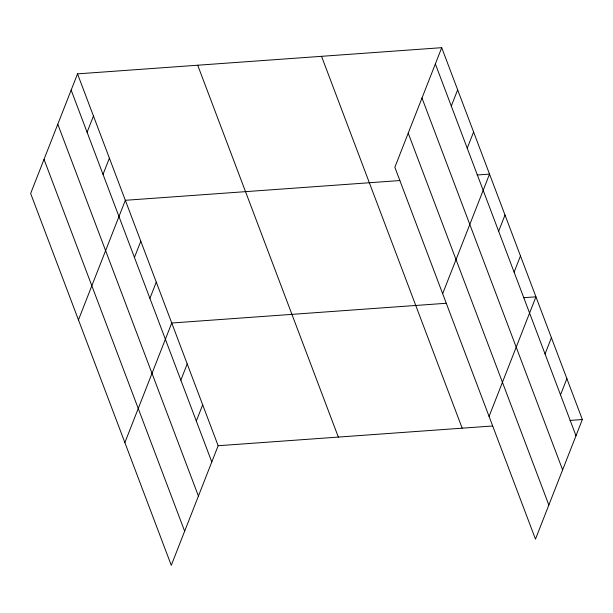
<?xml version="1.0" encoding="UTF-8"?>
<svg xmlns="http://www.w3.org/2000/svg" width="613" height="613" viewBox="0 0 613 613"><rect width="100%" height="100%" fill="white"/><g stroke="black" fill="none" stroke-linecap="round" stroke-linejoin="round"><path stroke-width="0.92" d="M77.522 73.867L30.65 193.47L171.28 565.324L218.151 445.728L77.522 73.867L441.72 47.676L582.35 419.53L535.478 539.134L394.849 167.272L441.72 47.676M87.092 132.247L93.46 116.01M103.03 174.391L109.398 158.154M78.464 319.902L125.336 200.298L399.868 180.551M134.439 257.445L140.806 241.208M149.909 298.347L156.277 282.11M124.876 442.609L171.74 323.013L446.279 303.266M180.85 380.152L187.21 363.915M196.321 421.062L202.681 404.825M451.291 106.057L457.658 89.82M467.229 148.2L473.596 131.964M442.663 293.704L489.534 174.107L477.136 174.996M498.637 231.247L505.005 215.01M514.108 272.149L520.475 255.912M489.074 416.419L535.938 296.822L523.54 297.711M545.049 353.962L551.409 337.725M560.52 394.864L566.879 378.627M218.151 445.728L492.691 425.981M569.952 420.426L582.35 419.53M435.353 63.913L575.99 435.766M421.989 98.019L562.619 469.88M408.22 133.167L548.85 505.02M321.534 56.319L462.164 428.173M197.708 65.223L338.338 437.084M71.154 90.103L211.791 461.964M57.791 124.217L198.42 496.07M44.021 159.357L184.651 531.218"/></g></svg>
